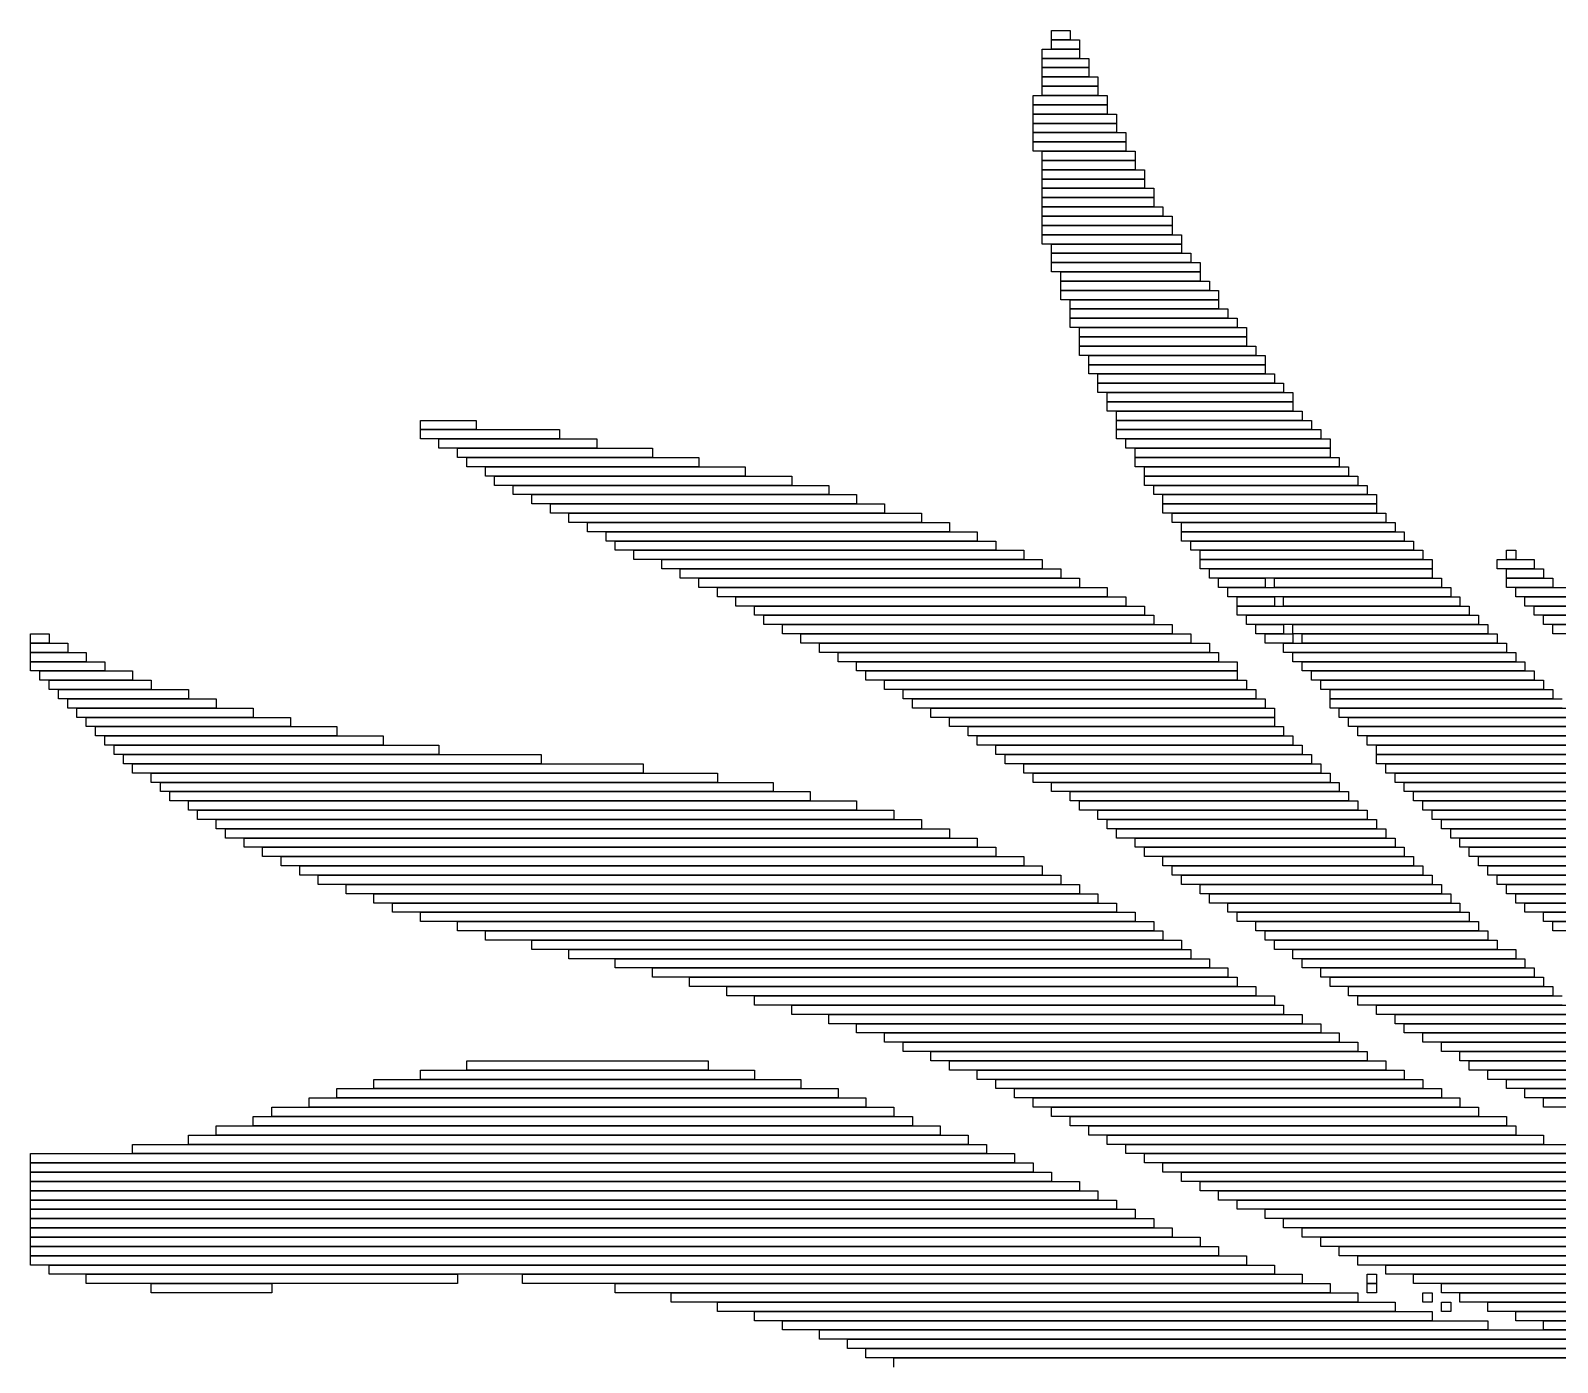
# Model space of a CAD drawing. Extents: x 326 to 677, y 277 to 748.
# Drawn here: x 326 to 490.5, y 604.5 to 748 of the extents above; entities that cross this region are included whole.
import ezdxf

# ---------------------------------------------------------------- set-up
doc = ezdxf.new("R2010")
doc.units = 0

msp = doc.modelspace()

# ---------------------------------------------------------------- linework, layer by layer
for p, q in [((436, 748), (438, 748)), ((436, 747), (436, 748)), ((438, 747), (436, 747)), ((436, 747), (439, 747)), ((436, 746), (436, 747)), ((438, 748), (438, 747)), ((439, 747), (439, 746)), ((435, 746), (439, 746)), ((435, 745), (435, 746)), ((439, 746), (436, 746)), ((439, 746), (439, 745)), ((439, 745), (435, 745)), ((435, 745), (440, 745)), ((435, 744), (435, 745)), ((440, 744), (435, 744)), ((435, 744), (440, 744)), ((435, 743), (435, 744)), ((440, 745), (440, 744)), ((440, 744), (440, 743)), ((440, 743), (435, 743)), ((435, 743), (441, 743)), ((435, 742), (435, 743)), ((441, 742), (435, 742)), ((435, 742), (441, 742)), ((435, 741), (435, 742)), ((441, 743), (441, 742)), ((441, 742), (441, 741)), ((434, 741), (442, 741)), ((434, 740), (434, 741)), ((441, 741), (435, 741)), ((442, 741), (442, 740)), ((442, 740), (434, 740)), ((434, 740), (442, 740)), ((434, 739), (434, 740)), ((442, 739), (434, 739)), ((434, 739), (443, 739)), ((434, 738), (434, 739)), ((442, 740), (442, 739)), ((443, 739), (443, 738)), ((443, 738), (434, 738)), ((434, 738), (443, 738)), ((434, 737), (434, 738)), ((443, 737), (434, 737)), ((434, 737), (444, 737)), ((434, 736), (434, 737)), ((443, 738), (443, 737)), ((444, 737), (444, 736)), ((444, 736), (434, 736)), ((434, 736), (444, 736)), ((434, 735), (434, 736)), ((444, 736), (444, 735)), ((444, 735), (434, 735)), ((435, 735), (445, 735)), ((435, 734), (435, 735)), ((445, 734), (435, 734)), ((435, 734), (445, 734)), ((435, 733), (435, 734)), ((445, 735), (445, 734)), ((445, 734), (445, 733)), ((445, 733), (435, 733)), ((435, 733), (446, 733)), ((435, 732), (435, 733)), ((446, 733), (446, 732)), ((446, 732), (435, 732)), ((435, 732), (446, 732)), ((435, 731), (435, 732)), ((446, 731), (435, 731)), ((435, 731), (447, 731)), ((435, 730), (435, 731)), ((446, 732), (446, 731)), ((447, 731), (447, 730)), ((447, 730), (435, 730)), ((435, 730), (447, 730)), ((435, 729), (435, 730)), ((447, 729), (435, 729)), ((435, 729), (448, 729)), ((435, 728), (435, 729)), ((447, 730), (447, 729)), ((448, 729), (448, 728)), ((448, 728), (435, 728)), ((435, 728), (449, 728)), ((435, 727), (435, 728)), ((449, 728), (449, 727)), ((449, 727), (435, 727)), ((435, 727), (449, 727)), ((435, 726), (435, 727)), ((449, 726), (435, 726)), ((435, 726), (450, 726)), ((435, 725), (435, 726)), ((449, 727), (449, 726)), ((450, 726), (450, 725)), ((450, 725), (435, 725)), ((436, 725), (450, 725)), ((436, 724), (436, 725)), ((450, 724), (436, 724)), ((436, 724), (451, 724)), ((436, 723), (436, 724)), ((450, 725), (450, 724)), ((451, 724), (451, 723)), ((451, 723), (436, 723)), ((436, 723), (452, 723)), ((436, 722), (436, 723)), ((452, 723), (452, 722)), ((452, 722), (436, 722)), ((437, 722), (452, 722)), ((437, 721), (437, 722)), ((452, 721), (437, 721)), ((437, 721), (453, 721)), ((437, 720), (437, 721)), ((452, 722), (452, 721)), ((453, 721), (453, 720)), ((453, 720), (437, 720)), ((437, 720), (454, 720)), ((437, 719), (437, 720)), ((454, 719), (437, 719)), ((438, 719), (454, 719)), ((438, 718), (438, 719)), ((454, 720), (454, 719)), ((454, 719), (454, 718)), ((454, 718), (438, 718)), ((438, 718), (455, 718)), ((438, 717), (438, 718)), ((455, 718), (455, 717)), ((455, 717), (438, 717)), ((438, 717), (456, 717)), ((438, 716), (438, 717)), ((456, 716), (438, 716)), ((439, 716), (457, 716)), ((439, 715), (439, 716)), ((456, 717), (456, 716)), ((457, 716), (457, 715)), ((457, 715), (439, 715)), ((439, 715), (457, 715)), ((439, 714), (439, 715)), ((457, 714), (439, 714)), ((439, 714), (458, 714)), ((439, 713), (439, 714)), ((457, 715), (457, 714)), ((458, 714), (458, 713)), ((458, 713), (439, 713)), ((440, 713), (459, 713)), ((440, 712), (440, 713)), ((459, 713), (459, 712)), ((459, 712), (440, 712)), ((440, 712), (459, 712)), ((440, 711), (440, 712)), ((459, 711), (440, 711)), ((441, 711), (460, 711)), ((441, 710), (441, 711)), ((459, 712), (459, 711)), ((460, 711), (460, 710)), ((460, 710), (441, 710)), ((441, 710), (461, 710)), ((441, 709), (441, 710)), ((461, 709), (441, 709)), ((442, 709), (462, 709)), ((442, 708), (442, 709)), ((461, 710), (461, 709)), ((462, 709), (462, 708)), ((462, 708), (442, 708)), ((442, 708), (462, 708)), ((442, 707), (442, 708)), ((462, 708), (462, 707)), ((368, 706), (374, 706)), ((368, 705), (368, 706)), ((374, 706), (374, 705)), ((462, 707), (442, 707)), ((443, 707), (463, 707)), ((443, 706), (443, 707)), ((463, 706), (443, 706)), ((443, 706), (464, 706)), ((443, 705), (443, 706)), ((463, 707), (463, 706)), ((464, 706), (464, 705)), ((374, 705), (368, 705)), ((368, 705), (383, 705)), ((368, 704), (368, 705)), ((383, 705), (383, 704)), ((464, 705), (443, 705)), ((443, 705), (465, 705)), ((443, 704), (443, 705)), ((465, 705), (465, 704)), ((383, 704), (368, 704)), ((370, 704), (387, 704)), ((370, 703), (370, 704)), ((387, 703), (370, 703)), ((372, 703), (393, 703)), ((372, 702), (372, 703)), ((387, 704), (387, 703)), ((393, 703), (393, 702)), ((465, 704), (443, 704)), ((444, 704), (466, 704)), ((444, 703), (444, 704)), ((466, 703), (444, 703)), ((445, 703), (466, 703)), ((445, 702), (445, 703)), ((466, 704), (466, 703)), ((466, 703), (466, 702)), ((393, 702), (372, 702)), ((373, 702), (398, 702)), ((373, 701), (373, 702)), ((398, 701), (373, 701)), ((375, 701), (403, 701)), ((375, 700), (375, 701)), ((398, 702), (398, 701)), ((403, 701), (403, 700)), ((466, 702), (445, 702)), ((445, 702), (467, 702)), ((445, 701), (445, 702)), ((467, 701), (445, 701)), ((446, 701), (468, 701)), ((446, 700), (446, 701)), ((467, 702), (467, 701)), ((468, 701), (468, 700)), ((403, 700), (375, 700)), ((376, 700), (408, 700)), ((376, 699), (376, 700)), ((408, 700), (408, 699)), ((468, 700), (446, 700)), ((446, 700), (469, 700)), ((446, 699), (446, 700)), ((469, 700), (469, 699)), ((408, 699), (376, 699)), ((378, 699), (412, 699)), ((378, 698), (378, 699)), ((412, 698), (378, 698)), ((380, 698), (415, 698)), ((380, 697), (380, 698)), ((412, 699), (412, 698)), ((415, 698), (415, 697)), ((469, 699), (446, 699)), ((447, 699), (470, 699)), ((447, 698), (447, 699)), ((470, 698), (447, 698)), ((448, 698), (471, 698)), ((448, 697), (448, 698)), ((470, 699), (470, 698)), ((471, 698), (471, 697)), ((415, 697), (380, 697)), ((382, 697), (418, 697)), ((382, 696), (382, 697)), ((418, 696), (382, 696)), ((384, 696), (422, 696)), ((384, 695), (384, 696)), ((418, 697), (418, 696)), ((422, 696), (422, 695)), ((471, 697), (448, 697)), ((448, 697), (471, 697)), ((448, 696), (448, 697)), ((471, 696), (448, 696)), ((449, 696), (472, 696)), ((449, 695), (449, 696)), ((471, 697), (471, 696)), ((472, 696), (472, 695)), ((422, 695), (384, 695)), ((386, 695), (425, 695)), ((386, 694), (386, 695)), ((425, 695), (425, 694)), ((472, 695), (449, 695)), ((450, 695), (473, 695)), ((450, 694), (450, 695)), ((473, 695), (473, 694)), ((425, 694), (386, 694)), ((388, 694), (428, 694)), ((388, 693), (388, 694)), ((428, 693), (388, 693)), ((389, 693), (430, 693)), ((389, 692), (389, 693)), ((428, 694), (428, 693)), ((430, 693), (430, 692)), ((473, 694), (450, 694)), ((450, 694), (474, 694)), ((450, 693), (450, 694)), ((474, 693), (450, 693)), ((451, 693), (475, 693)), ((451, 692), (451, 693)), ((474, 694), (474, 693)), ((475, 693), (475, 692)), ((430, 692), (389, 692)), ((391, 692), (433, 692)), ((391, 691), (391, 692)), ((433, 691), (391, 691)), ((394, 691), (435, 691)), ((394, 690), (394, 691)), ((433, 692), (433, 691)), ((435, 691), (435, 690)), ((475, 692), (451, 692)), ((452, 692), (476, 692)), ((452, 691), (452, 692)), ((476, 691), (452, 691)), ((452, 691), (477, 691)), ((452, 690), (452, 691)), ((476, 692), (476, 691)), ((477, 691), (477, 690)), ((484, 691), (488, 691)), ((484, 690), (484, 691)), ((485, 692), (486, 692)), ((485, 691), (485, 692)), ((486, 691), (485, 691)), ((486, 692), (486, 691)), ((488, 691), (488, 690)), ((435, 690), (394, 690)), ((396, 690), (437, 690)), ((396, 689), (396, 690)), ((437, 690), (437, 689)), ((477, 690), (452, 690)), ((453, 690), (477, 690)), ((453, 689), (453, 690)), ((477, 690), (477, 689)), ((488, 690), (484, 690)), ((485, 690), (489, 690)), ((485, 689), (485, 690)), ((489, 690), (489, 689)), ((437, 689), (396, 689)), ((398, 689), (439, 689)), ((398, 688), (398, 689)), ((439, 688), (398, 688)), ((400, 688), (442, 688)), ((400, 687), (400, 688)), ((439, 689), (439, 688)), ((442, 688), (442, 687)), ((477, 689), (453, 689)), ((454, 689), (459, 689)), ((454, 688), (454, 689)), ((459, 688), (454, 688)), ((455, 688), (479, 688)), ((455, 687), (455, 688)), ((459, 689), (459, 688)), ((460, 689), (478, 689)), ((460, 688), (460, 689)), ((478, 688), (460, 688)), ((478, 689), (478, 688)), ((479, 688), (479, 687)), ((489, 689), (485, 689)), ((485, 689), (490, 689)), ((485, 688), (485, 689)), ((490, 688), (485, 688)), ((486, 688), (493, 688)), ((486, 687), (486, 688)), ((490, 689), (490, 688)), ((442, 687), (400, 687)), ((402, 687), (444, 687)), ((402, 686), (402, 687)), ((444, 686), (402, 686)), ((404, 686), (446, 686)), ((404, 685), (404, 686)), ((444, 687), (444, 686)), ((446, 686), (446, 685)), ((479, 687), (455, 687)), ((456, 687), (460, 687)), ((456, 686), (456, 687)), ((460, 686), (456, 686)), ((456, 686), (481, 686)), ((456, 685), (456, 686)), ((460, 687), (460, 686)), ((461, 687), (480, 687)), ((461, 686), (461, 687)), ((480, 686), (461, 686)), ((480, 687), (480, 686)), ((481, 686), (481, 685)), ((493, 687), (486, 687)), ((487, 687), (494, 687)), ((487, 686), (487, 687)), ((494, 686), (487, 686)), ((488, 686), (496, 686)), ((488, 685), (488, 686)), ((446, 685), (404, 685)), ((405, 685), (447, 685)), ((405, 684), (405, 685)), ((447, 685), (447, 684)), ((481, 685), (456, 685)), ((457, 685), (482, 685)), ((457, 684), (457, 685)), ((482, 685), (482, 684)), ((496, 685), (488, 685)), ((489, 685), (497, 685)), ((489, 684), (489, 685)), ((326, 683), (328, 683)), ((326, 682), (326, 683)), ((328, 683), (328, 682)), ((447, 684), (405, 684)), ((407, 684), (449, 684)), ((407, 683), (407, 684)), ((449, 683), (407, 683)), ((409, 683), (451, 683)), ((409, 682), (409, 683)), ((449, 684), (449, 683)), ((451, 683), (451, 682)), ((482, 684), (457, 684)), ((458, 684), (461, 684)), ((458, 683), (458, 684)), ((461, 683), (458, 683)), ((459, 683), (462, 683)), ((459, 682), (459, 683)), ((461, 684), (461, 683)), ((462, 684), (483, 684)), ((462, 683), (462, 684)), ((483, 683), (462, 683)), ((462, 683), (462, 682)), ((463, 683), (484, 683)), ((463, 682), (463, 683)), ((483, 684), (483, 683)), ((484, 683), (484, 682)), ((497, 684), (489, 684)), ((490, 684), (499, 684)), ((490, 683), (490, 684)), ((499, 683), (490, 683)), ((328, 682), (326, 682)), ((326, 682), (330, 682)), ((326, 681), (326, 682)), ((330, 682), (330, 681)), ((451, 682), (409, 682)), ((411, 682), (453, 682)), ((411, 681), (411, 682)), ((453, 682), (453, 681)), ((462, 682), (459, 682)), ((461, 682), (485, 682)), ((461, 681), (461, 682)), ((484, 682), (463, 682)), ((485, 682), (485, 681)), ((330, 681), (326, 681)), ((326, 681), (332, 681)), ((326, 680), (326, 681)), ((332, 680), (326, 680)), ((326, 680), (334, 680)), ((326, 679), (326, 680)), ((332, 681), (332, 680)), ((334, 680), (334, 679)), ((453, 681), (411, 681)), ((413, 681), (454, 681)), ((413, 680), (413, 681)), ((454, 680), (413, 680)), ((415, 680), (456, 680)), ((415, 679), (415, 680)), ((454, 681), (454, 680)), ((456, 680), (456, 679)), ((485, 681), (461, 681)), ((462, 681), (486, 681)), ((462, 680), (462, 681)), ((486, 680), (462, 680)), ((463, 680), (487, 680)), ((463, 679), (463, 680)), ((486, 681), (486, 680)), ((487, 680), (487, 679)), ((334, 679), (326, 679)), ((327, 679), (337, 679)), ((327, 678), (327, 679)), ((337, 678), (327, 678)), ((328, 678), (339, 678)), ((328, 677), (328, 678)), ((337, 679), (337, 678)), ((339, 678), (339, 677)), ((456, 679), (415, 679)), ((416, 679), (456, 679)), ((416, 678), (416, 679)), ((456, 678), (416, 678)), ((418, 678), (457, 678)), ((418, 677), (418, 678)), ((456, 679), (456, 678)), ((457, 678), (457, 677)), ((487, 679), (463, 679)), ((464, 679), (488, 679)), ((464, 678), (464, 679)), ((488, 678), (464, 678)), ((465, 678), (489, 678)), ((465, 677), (465, 678)), ((488, 679), (488, 678)), ((489, 678), (489, 677)), ((339, 677), (328, 677)), ((329, 677), (343, 677)), ((329, 676), (329, 677)), ((343, 677), (343, 676)), ((457, 677), (418, 677)), ((420, 677), (458, 677)), ((420, 676), (420, 677)), ((458, 677), (458, 676)), ((489, 677), (465, 677)), ((466, 677), (490, 677)), ((466, 676), (466, 677)), ((490, 677), (490, 676)), ((343, 676), (329, 676)), ((330, 676), (346, 676)), ((330, 675), (330, 676)), ((346, 675), (330, 675)), ((331, 675), (350, 675)), ((331, 674), (331, 675)), ((346, 676), (346, 675)), ((350, 675), (350, 674)), ((458, 676), (420, 676)), ((421, 676), (459, 676)), ((421, 675), (421, 676)), ((459, 675), (421, 675)), ((423, 675), (460, 675)), ((423, 674), (423, 675)), ((459, 676), (459, 675)), ((460, 675), (460, 674)), ((490, 676), (466, 676)), ((466, 676), (491, 676)), ((466, 675), (466, 676)), ((491, 675), (466, 675)), ((467, 675), (492, 675)), ((467, 674), (467, 675)), ((350, 674), (331, 674)), ((332, 674), (354, 674)), ((332, 673), (332, 674)), ((354, 673), (332, 673)), ((333, 673), (359, 673)), ((333, 672), (333, 673)), ((354, 674), (354, 673)), ((359, 673), (359, 672)), ((460, 674), (423, 674)), ((425, 674), (460, 674)), ((425, 673), (425, 674)), ((460, 673), (425, 673)), ((427, 673), (461, 673)), ((427, 672), (427, 673)), ((460, 674), (460, 673)), ((461, 673), (461, 672)), ((492, 674), (467, 674)), ((468, 674), (492, 674)), ((468, 673), (468, 674)), ((492, 673), (468, 673)), ((469, 673), (493, 673)), ((469, 672), (469, 673)), ((359, 672), (333, 672)), ((334, 672), (364, 672)), ((334, 671), (334, 672)), ((364, 672), (364, 671)), ((461, 672), (427, 672)), ((428, 672), (462, 672)), ((428, 671), (428, 672)), ((462, 672), (462, 671)), ((493, 672), (469, 672)), ((470, 672), (494, 672)), ((470, 671), (470, 672)), ((364, 671), (334, 671)), ((335, 671), (370, 671)), ((335, 670), (335, 671)), ((370, 670), (335, 670)), ((336, 670), (381, 670)), ((336, 669), (336, 670)), ((370, 671), (370, 670)), ((381, 670), (381, 669)), ((462, 671), (428, 671)), ((430, 671), (463, 671)), ((430, 670), (430, 671)), ((463, 670), (430, 670)), ((431, 670), (464, 670)), ((431, 669), (431, 670)), ((463, 671), (463, 670)), ((464, 670), (464, 669)), ((494, 671), (470, 671)), ((471, 671), (495, 671)), ((471, 670), (471, 671)), ((495, 670), (471, 670)), ((471, 670), (496, 670)), ((471, 669), (471, 670)), ((381, 669), (336, 669)), ((337, 669), (392, 669)), ((337, 668), (337, 669)), ((392, 668), (337, 668)), ((339, 668), (400, 668)), ((339, 667), (339, 668)), ((392, 669), (392, 668)), ((400, 668), (400, 667)), ((464, 669), (431, 669)), ((433, 669), (465, 669)), ((433, 668), (433, 669)), ((465, 668), (433, 668)), ((434, 668), (466, 668)), ((434, 667), (434, 668)), ((465, 669), (465, 668)), ((466, 668), (466, 667)), ((496, 669), (471, 669)), ((472, 669), (497, 669)), ((472, 668), (472, 669)), ((497, 668), (472, 668)), ((473, 668), (499, 668)), ((473, 667), (473, 668)), ((400, 667), (339, 667)), ((340, 667), (406, 667)), ((340, 666), (340, 667)), ((406, 667), (406, 666)), ((466, 667), (434, 667)), ((436, 667), (467, 667)), ((436, 666), (436, 667)), ((467, 667), (467, 666)), ((499, 667), (473, 667)), ((474, 667), (500, 667)), ((474, 666), (474, 667)), ((406, 666), (340, 666)), ((341, 666), (410, 666)), ((341, 665), (341, 666)), ((410, 665), (341, 665)), ((343, 665), (415, 665)), ((343, 664), (343, 665)), ((410, 666), (410, 665)), ((415, 665), (415, 664)), ((467, 666), (436, 666)), ((438, 666), (468, 666)), ((438, 665), (438, 666)), ((468, 665), (438, 665)), ((439, 665), (469, 665)), ((439, 664), (439, 665)), ((468, 666), (468, 665)), ((469, 665), (469, 664)), ((500, 666), (474, 666)), ((475, 666), (501, 666)), ((475, 665), (475, 666)), ((501, 665), (475, 665)), ((476, 665), (502, 665)), ((476, 664), (476, 665)), ((415, 664), (343, 664)), ((344, 664), (419, 664)), ((344, 663), (344, 664)), ((419, 663), (344, 663)), ((346, 663), (422, 663)), ((346, 662), (346, 663)), ((419, 664), (419, 663)), ((422, 663), (422, 662)), ((469, 664), (439, 664)), ((441, 664), (470, 664)), ((441, 663), (441, 664)), ((470, 663), (441, 663)), ((442, 663), (471, 663)), ((442, 662), (442, 663)), ((470, 664), (470, 663)), ((471, 663), (471, 662)), ((502, 664), (476, 664)), ((477, 664), (503, 664)), ((477, 663), (477, 664)), ((503, 663), (477, 663)), ((478, 663), (504, 663)), ((478, 662), (478, 663)), ((422, 662), (346, 662)), ((347, 662), (425, 662)), ((347, 661), (347, 662)), ((425, 662), (425, 661)), ((471, 662), (442, 662)), ((443, 662), (472, 662)), ((443, 661), (443, 662)), ((472, 662), (472, 661)), ((504, 662), (478, 662)), ((479, 662), (505, 662)), ((479, 661), (479, 662)), ((425, 661), (347, 661)), ((349, 661), (428, 661)), ((349, 660), (349, 661)), ((428, 660), (349, 660)), ((351, 660), (430, 660)), ((351, 659), (351, 660)), ((428, 661), (428, 660)), ((430, 660), (430, 659)), ((472, 661), (443, 661)), ((445, 661), (473, 661)), ((445, 660), (445, 661)), ((473, 660), (445, 660)), ((446, 660), (474, 660)), ((446, 659), (446, 660)), ((473, 661), (473, 660)), ((474, 660), (474, 659)), ((505, 661), (479, 661)), ((480, 661), (506, 661)), ((480, 660), (480, 661)), ((506, 660), (480, 660)), ((481, 660), (507, 660)), ((481, 659), (481, 660)), ((430, 659), (351, 659)), ((353, 659), (433, 659)), ((353, 658), (353, 659)), ((433, 658), (353, 658)), ((355, 658), (435, 658)), ((355, 657), (355, 658)), ((433, 659), (433, 658)), ((435, 658), (435, 657)), ((474, 659), (446, 659)), ((448, 659), (475, 659)), ((448, 658), (448, 659)), ((475, 658), (448, 658)), ((449, 658), (476, 658)), ((449, 657), (449, 658)), ((475, 659), (475, 658)), ((476, 658), (476, 657)), ((507, 659), (481, 659)), ((482, 659), (508, 659)), ((482, 658), (482, 659)), ((508, 658), (482, 658)), ((483, 658), (510, 658)), ((483, 657), (483, 658)), ((435, 657), (355, 657)), ((357, 657), (437, 657)), ((357, 656), (357, 657)), ((437, 657), (437, 656)), ((476, 657), (449, 657)), ((450, 657), (477, 657)), ((450, 656), (450, 657)), ((477, 657), (477, 656)), ((510, 657), (483, 657)), ((484, 657), (510, 657)), ((484, 656), (484, 657)), ((437, 656), (357, 656)), ((360, 656), (439, 656)), ((360, 655), (360, 656)), ((439, 655), (360, 655)), ((363, 655), (441, 655)), ((363, 654), (363, 655)), ((439, 656), (439, 655)), ((441, 655), (441, 654)), ((477, 656), (450, 656)), ((452, 656), (478, 656)), ((452, 655), (452, 656)), ((478, 655), (452, 655)), ((453, 655), (479, 655)), ((453, 654), (453, 655)), ((478, 656), (478, 655)), ((479, 655), (479, 654)), ((510, 656), (484, 656)), ((485, 656), (512, 656)), ((485, 655), (485, 656)), ((512, 655), (485, 655)), ((486, 655), (513, 655)), ((486, 654), (486, 655)), ((441, 654), (363, 654)), ((365, 654), (443, 654)), ((365, 653), (365, 654)), ((443, 654), (443, 653)), ((479, 654), (453, 654)), ((455, 654), (480, 654)), ((455, 653), (455, 654)), ((480, 654), (480, 653)), ((513, 654), (486, 654)), ((487, 654), (514, 654)), ((487, 653), (487, 654)), ((443, 653), (365, 653)), ((368, 653), (445, 653)), ((368, 652), (368, 653)), ((445, 652), (368, 652)), ((372, 652), (447, 652)), ((372, 651), (372, 652)), ((445, 653), (445, 652)), ((447, 652), (447, 651)), ((480, 653), (455, 653)), ((456, 653), (481, 653)), ((456, 652), (456, 653)), ((481, 652), (456, 652)), ((458, 652), (482, 652)), ((458, 651), (458, 652)), ((481, 653), (481, 652)), ((482, 652), (482, 651)), ((514, 653), (487, 653)), ((489, 653), (514, 653)), ((489, 652), (489, 653)), ((514, 652), (489, 652)), ((490, 652), (535, 652)), ((490, 651), (490, 652)), ((447, 651), (372, 651)), ((375, 651), (448, 651)), ((375, 650), (375, 651)), ((448, 650), (375, 650)), ((380, 650), (450, 650)), ((380, 649), (380, 650)), ((448, 651), (448, 650)), ((450, 650), (450, 649)), ((482, 651), (458, 651)), ((459, 651), (483, 651)), ((459, 650), (459, 651)), ((483, 650), (459, 650)), ((460, 650), (484, 650)), ((460, 649), (460, 650)), ((483, 651), (483, 650)), ((484, 650), (484, 649)), ((535, 651), (490, 651)), ((450, 649), (380, 649)), ((384, 649), (451, 649)), ((384, 648), (384, 649)), ((451, 649), (451, 648)), ((484, 649), (460, 649)), ((462, 649), (486, 649)), ((462, 648), (462, 649)), ((486, 649), (486, 648)), ((451, 648), (384, 648)), ((389, 648), (453, 648)), ((389, 647), (389, 648)), ((453, 647), (389, 647)), ((393, 647), (455, 647)), ((393, 646), (393, 647)), ((453, 648), (453, 647)), ((455, 647), (455, 646)), ((486, 648), (462, 648)), ((463, 648), (487, 648)), ((463, 647), (463, 648)), ((487, 647), (463, 647)), ((465, 647), (488, 647)), ((465, 646), (465, 647)), ((487, 648), (487, 647)), ((488, 647), (488, 646)), ((455, 646), (393, 646)), ((397, 646), (456, 646)), ((397, 645), (397, 646)), ((456, 645), (397, 645)), ((401, 645), (458, 645)), ((401, 644), (401, 645)), ((456, 646), (456, 645)), ((458, 645), (458, 644)), ((488, 646), (465, 646)), ((466, 646), (489, 646)), ((466, 645), (466, 646)), ((489, 645), (466, 645)), ((468, 645), (490, 645)), ((468, 644), (468, 645)), ((489, 646), (489, 645)), ((490, 645), (490, 644)), ((458, 644), (401, 644)), ((404, 644), (460, 644)), ((404, 643), (404, 644)), ((460, 644), (460, 643)), ((490, 644), (468, 644)), ((469, 644), (491, 644)), ((469, 643), (469, 644)), ((460, 643), (404, 643)), ((408, 643), (461, 643)), ((408, 642), (408, 643)), ((461, 642), (408, 642)), ((412, 642), (463, 642)), ((412, 641), (412, 642)), ((461, 643), (461, 642)), ((463, 642), (463, 641)), ((491, 643), (469, 643)), ((471, 643), (492, 643)), ((471, 642), (471, 643)), ((492, 642), (471, 642)), ((473, 642), (494, 642)), ((473, 641), (473, 642)), ((463, 641), (412, 641)), ((415, 641), (465, 641)), ((415, 640), (415, 641)), ((465, 640), (415, 640)), ((418, 640), (467, 640)), ((418, 639), (418, 640)), ((465, 641), (465, 640)), ((467, 640), (467, 639)), ((494, 641), (473, 641)), ((474, 641), (495, 641)), ((474, 640), (474, 641)), ((495, 640), (474, 640)), ((476, 640), (496, 640)), ((476, 639), (476, 640)), ((467, 639), (418, 639)), ((420, 639), (469, 639)), ((420, 638), (420, 639)), ((469, 639), (469, 638)), ((496, 639), (476, 639)), ((478, 639), (498, 639)), ((478, 638), (478, 639)), ((373, 637), (399, 637)), ((373, 636), (373, 637)), ((399, 637), (399, 636)), ((469, 638), (420, 638)), ((423, 638), (470, 638)), ((423, 637), (423, 638)), ((470, 637), (423, 637)), ((425, 637), (472, 637)), ((425, 636), (425, 637)), ((470, 638), (470, 637)), ((472, 637), (472, 636)), ((498, 638), (478, 638)), ((480, 638), (499, 638)), ((480, 637), (480, 638)), ((499, 637), (480, 637)), ((481, 637), (500, 637)), ((481, 636), (481, 637)), ((363, 635), (409, 635)), ((363, 634), (363, 635)), ((368, 636), (404, 636)), ((368, 635), (368, 636)), ((404, 635), (368, 635)), ((399, 636), (373, 636)), ((404, 636), (404, 635)), ((409, 635), (409, 634)), ((472, 636), (425, 636)), ((428, 636), (474, 636)), ((428, 635), (428, 636)), ((474, 635), (428, 635)), ((430, 635), (476, 635)), ((430, 634), (430, 635)), ((474, 636), (474, 635)), ((476, 635), (476, 634)), ((500, 636), (481, 636)), ((483, 636), (501, 636)), ((483, 635), (483, 636)), ((501, 635), (483, 635)), ((485, 635), (503, 635)), ((485, 634), (485, 635)), ((359, 634), (413, 634)), ((359, 633), (359, 634)), ((409, 634), (363, 634)), ((413, 634), (413, 633)), ((476, 634), (430, 634)), ((432, 634), (478, 634)), ((432, 633), (432, 634)), ((478, 634), (478, 633)), ((503, 634), (485, 634)), ((487, 634), (504, 634)), ((487, 633), (487, 634)), ((352, 632), (419, 632)), ((352, 631), (352, 632)), ((356, 633), (416, 633)), ((356, 632), (356, 633)), ((416, 632), (356, 632)), ((413, 633), (359, 633)), ((416, 633), (416, 632)), ((419, 632), (419, 631)), ((478, 633), (432, 633)), ((434, 633), (480, 633)), ((434, 632), (434, 633)), ((480, 632), (434, 632)), ((436, 632), (482, 632)), ((436, 631), (436, 632)), ((480, 633), (480, 632)), ((482, 632), (482, 631)), ((504, 633), (487, 633)), ((489, 633), (505, 633)), ((489, 632), (489, 633)), ((505, 632), (489, 632)), ((350, 631), (421, 631)), ((350, 630), (350, 631)), ((419, 631), (352, 631)), ((421, 631), (421, 630)), ((482, 631), (436, 631)), ((438, 631), (485, 631)), ((438, 630), (438, 631)), ((485, 631), (485, 630)), ((343, 629), (427, 629)), ((343, 628), (343, 629)), ((346, 630), (424, 630)), ((346, 629), (346, 630)), ((424, 629), (346, 629)), ((421, 630), (350, 630)), ((424, 630), (424, 629)), ((427, 629), (427, 628)), ((485, 630), (438, 630)), ((440, 630), (486, 630)), ((440, 629), (440, 630)), ((486, 629), (440, 629)), ((442, 629), (489, 629)), ((442, 628), (442, 629)), ((486, 630), (486, 629)), ((489, 629), (489, 628)), ((326, 627), (432, 627)), ((326, 626), (326, 627)), ((337, 628), (429, 628)), ((337, 627), (337, 628)), ((429, 627), (337, 627)), ((427, 628), (343, 628)), ((429, 628), (429, 627)), ((432, 627), (432, 626)), ((489, 628), (442, 628)), ((444, 628), (492, 628)), ((444, 627), (444, 628)), ((492, 627), (444, 627)), ((446, 627), (494, 627)), ((446, 626), (446, 627)), ((432, 626), (326, 626)), ((326, 626), (434, 626)), ((326, 625), (326, 626)), ((434, 626), (434, 625)), ((494, 626), (446, 626)), ((448, 626), (497, 626)), ((448, 625), (448, 626)), ((434, 625), (326, 625)), ((326, 625), (436, 625)), ((326, 624), (326, 625)), ((436, 624), (326, 624)), ((326, 624), (439, 624)), ((326, 623), (326, 624)), ((436, 625), (436, 624)), ((439, 624), (439, 623)), ((497, 625), (448, 625)), ((450, 625), (500, 625)), ((450, 624), (450, 625)), ((500, 624), (450, 624)), ((452, 624), (517, 624)), ((452, 623), (452, 624)), ((439, 623), (326, 623)), ((326, 623), (441, 623)), ((326, 622), (326, 623)), ((441, 622), (326, 622)), ((326, 622), (443, 622)), ((326, 621), (326, 622)), ((441, 623), (441, 622)), ((443, 622), (443, 621)), ((517, 623), (452, 623)), ((454, 623), (518, 623)), ((454, 622), (454, 623)), ((518, 622), (454, 622)), ((456, 622), (519, 622)), ((456, 621), (456, 622)), ((443, 621), (326, 621)), ((326, 621), (445, 621)), ((326, 620), (326, 621)), ((445, 621), (445, 620)), ((519, 621), (456, 621)), ((459, 621), (520, 621)), ((459, 620), (459, 621)), ((445, 620), (326, 620)), ((326, 620), (447, 620)), ((326, 619), (326, 620)), ((447, 619), (326, 619)), ((326, 619), (449, 619)), ((326, 618), (326, 619)), ((447, 620), (447, 619)), ((449, 619), (449, 618)), ((520, 620), (459, 620)), ((461, 620), (507, 620)), ((461, 619), (461, 620)), ((507, 619), (461, 619)), ((463, 619), (507, 619)), ((463, 618), (463, 619)), ((449, 618), (326, 618)), ((326, 618), (452, 618)), ((326, 617), (326, 618)), ((452, 617), (326, 617)), ((326, 617), (454, 617)), ((326, 616), (326, 617)), ((452, 618), (452, 617)), ((454, 617), (454, 616)), ((507, 618), (463, 618)), ((465, 618), (506, 618)), ((465, 617), (465, 618)), ((506, 617), (465, 617)), ((467, 617), (506, 617)), ((467, 616), (467, 617)), ((454, 616), (326, 616)), ((326, 616), (457, 616)), ((326, 615), (326, 616)), ((457, 616), (457, 615)), ((506, 616), (467, 616)), ((469, 616), (506, 616)), ((469, 615), (469, 616)), ((457, 615), (326, 615)), ((328, 615), (460, 615)), ((328, 614), (328, 615)), ((460, 614), (328, 614)), ((332, 614), (372, 614)), ((332, 613), (332, 614)), ((372, 614), (372, 613)), ((379, 614), (463, 614)), ((379, 613), (379, 614)), ((460, 615), (460, 614)), ((463, 614), (463, 613)), ((506, 615), (469, 615)), ((470, 614), (471, 614)), ((470, 613), (470, 614)), ((471, 614), (471, 613)), ((472, 615), (506, 615)), ((472, 614), (472, 615)), ((506, 614), (472, 614)), ((475, 614), (506, 614)), ((475, 613), (475, 614)), ((372, 613), (332, 613)), ((339, 613), (352, 613)), ((339, 612), (339, 613)), ((352, 612), (339, 612)), ((352, 613), (352, 612)), ((463, 613), (379, 613)), ((389, 613), (466, 613)), ((389, 612), (389, 613)), ((466, 612), (389, 612)), ((395, 612), (469, 612)), ((395, 611), (395, 612)), ((466, 613), (466, 612)), ((469, 612), (469, 611)), ((471, 613), (470, 613)), ((470, 613), (471, 613)), ((470, 612), (470, 613)), ((471, 612), (470, 612)), ((471, 613), (471, 612)), ((506, 613), (475, 613)), ((476, 612), (477, 612)), ((476, 611), (476, 612)), ((477, 612), (477, 611)), ((478, 613), (506, 613)), ((478, 612), (478, 613)), ((506, 612), (478, 612)), ((480, 612), (506, 612)), ((480, 611), (480, 612)), ((469, 611), (395, 611)), ((400, 611), (473, 611)), ((400, 610), (400, 611)), ((473, 611), (473, 610)), ((477, 611), (476, 611)), ((478, 611), (479, 611)), ((478, 610), (478, 611)), ((479, 611), (479, 610)), ((506, 611), (480, 611)), ((483, 611), (506, 611)), ((483, 610), (483, 611)), ((473, 610), (400, 610)), ((404, 610), (477, 610)), ((404, 609), (404, 610)), ((477, 609), (404, 609)), ((407, 609), (483, 609)), ((407, 608), (407, 609)), ((477, 610), (477, 609)), ((479, 610), (478, 610)), ((506, 610), (483, 610)), ((483, 609), (483, 608)), ((486, 610), (506, 610)), ((486, 609), (486, 610)), ((506, 609), (486, 609)), ((489, 609), (506, 609)), ((489, 608), (489, 609)), ((483, 608), (407, 608)), ((411, 608), (506, 608)), ((411, 607), (411, 608)), ((506, 608), (489, 608)), ((506, 607), (411, 607)), ((414, 607), (506, 607)), ((414, 606), (414, 607)), ((506, 606), (414, 606)), ((416, 606), (506, 606)), ((416, 605), (416, 606)), ((506, 605), (416, 605)), ((419, 605), (506, 605)), ((419, 604), (419, 605))]:
    msp.add_line(p, q)

doc.saveas('drawing.dxf')
